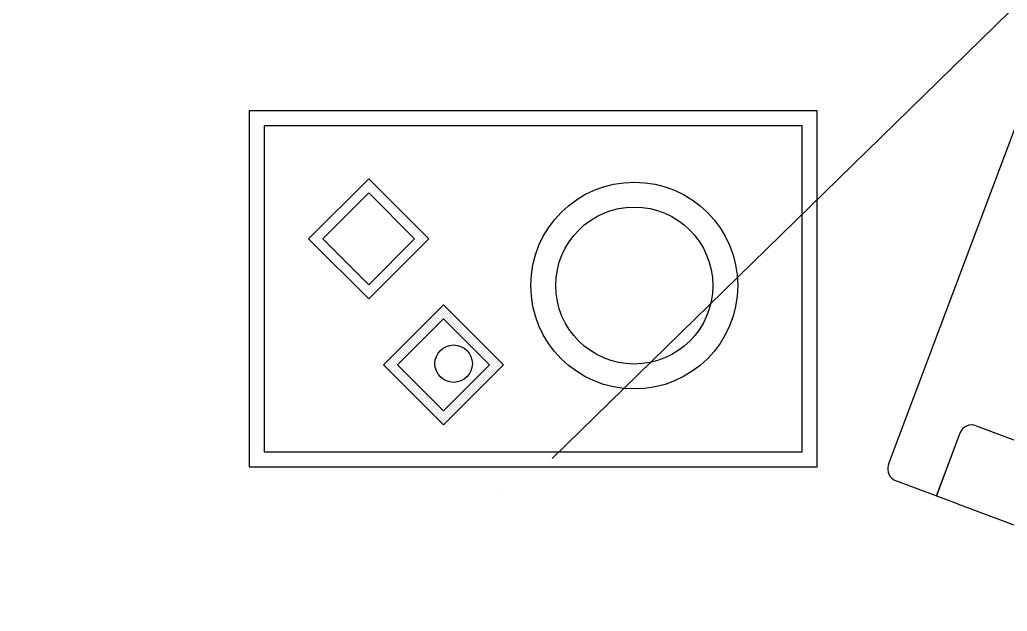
# Model space of a CAD drawing. Extents: x -109 to 1815, y -14679 to 345.
# Drawn here: x 49.234 to 51.214, y 5.582 to 6.769 of the extents above; entities that cross this region are included whole.
import ezdxf

# ---------------------------------------------------------------- set-up
doc = ezdxf.new("R2010")
doc.units = 0
doc.header["$MEASUREMENT"] = 0
doc.linetypes.add('HIDDEN', pattern=[0.375, 0.25, -0.125])
doc.layers.add('PROJCASA', color=3, linetype='HIDDEN')
doc.layers.add('VARANDA', color=1, linetype='CONTINUOUS')

msp = doc.modelspace()

# ---------------------------------------------------------------- linework, layer by layer
at = {"layer": 'PROJCASA', "ltscale": 12}
msp.add_line((47.0846, 2.7423), (55.8262, 11.2923), dxfattribs=at)
at = {"layer": 'VARANDA'}
for p, q in [((50.9762, 5.8766), (51.2691, 6.6574)), ((49.694, 6.5867), (49.694, 5.8723)), ((50.8331, 6.5867), (49.694, 6.5867)), ((50.8331, 5.8723), (50.8331, 6.5867)), ((49.724, 6.5567), (49.724, 5.9023)), ((50.8031, 6.5567), (49.724, 6.5567)), ((50.8031, 5.9023), (50.8031, 6.5567)), ((49.8129, 6.3296), (49.9334, 6.4501)), ((49.9334, 6.4501), (50.0539, 6.3296)), ((49.8412, 6.3296), (49.9334, 6.4218)), ((49.9334, 6.4218), (50.0256, 6.3296)), ((49.9334, 6.2091), (49.8129, 6.3296)), ((49.9334, 6.2374), (49.8412, 6.3296)), ((50.0539, 6.3296), (49.9334, 6.2091)), ((50.0256, 6.3296), (49.9334, 6.2374)), ((49.9629, 6.0768), (50.0834, 6.1972)), ((50.0688, 6.1807), (50.0688, 6.1807)), ((50.0722, 6.1818), (50.0722, 6.1818)), ((50.0733, 6.1852), (50.0733, 6.1852)), ((50.0744, 6.1796), (50.0744, 6.1796)), ((50.0756, 6.1829), (50.0756, 6.1829)), ((50.0767, 6.1863), (50.0767, 6.1863)), ((50.0778, 6.1897), (50.0778, 6.1897)), ((50.0778, 6.1807), (50.0778, 6.1807)), ((50.0789, 6.184), (50.0789, 6.184)), ((50.08, 6.1874), (50.08, 6.1874)), ((50.0812, 6.1908), (50.0812, 6.1908)), ((50.0812, 6.1818), (50.0812, 6.1818)), ((50.0823, 6.1941), (50.0823, 6.1941)), ((50.0823, 6.1852), (50.0823, 6.1852)), ((50.0834, 6.1972), (50.2039, 6.0768)), ((50.0834, 6.1885), (50.0834, 6.1885)), ((50.0834, 6.1796), (50.0834, 6.1796)), ((50.0845, 6.1919), (50.0845, 6.1919)), ((50.0845, 6.1829), (50.0845, 6.1829)), ((50.0857, 6.1863), (50.0857, 6.1863)), ((50.0868, 6.1897), (50.0868, 6.1897)), ((50.0868, 6.1807), (50.0868, 6.1807)), ((50.0879, 6.184), (50.0879, 6.184)), ((50.089, 6.1874), (50.089, 6.1874)), ((50.0901, 6.1818), (50.0901, 6.1818)), ((50.0913, 6.1852), (50.0913, 6.1852)), ((50.0924, 6.1796), (50.0924, 6.1796)), ((50.0935, 6.1829), (50.0935, 6.1829)), ((50.0958, 6.1807), (50.0958, 6.1807)), ((49.9912, 6.0768), (50.0834, 6.1689)), ((50.0509, 6.1627), (50.0509, 6.1627)), ((50.0531, 6.1605), (50.0531, 6.1605)), ((50.0542, 6.1638), (50.0542, 6.1638)), ((50.0554, 6.1672), (50.0554, 6.1672)), ((50.0565, 6.1616), (50.0565, 6.1616)), ((50.0576, 6.165), (50.0576, 6.165)), ((50.0587, 6.1683), (50.0587, 6.1683)), ((50.0598, 6.1717), (50.0598, 6.1717)), ((50.0598, 6.1627), (50.0598, 6.1627)), ((50.061, 6.1661), (50.061, 6.1661)), ((50.0621, 6.1695), (50.0621, 6.1695)), ((50.0621, 6.1605), (50.0621, 6.1605)), ((50.0632, 6.1728), (50.0632, 6.1728)), ((50.0632, 6.1638), (50.0632, 6.1638)), ((50.0643, 6.1762), (50.0643, 6.1762)), ((50.0643, 6.1672), (50.0643, 6.1672)), ((50.0655, 6.1706), (50.0655, 6.1706)), ((50.0655, 6.1616), (50.0655, 6.1616)), ((50.0666, 6.1739), (50.0666, 6.1739)), ((50.0666, 6.165), (50.0666, 6.165)), ((50.0677, 6.1773), (50.0677, 6.1773)), ((50.0677, 6.1683), (50.0677, 6.1683)), ((50.0688, 6.1717), (50.0688, 6.1717)), ((50.0688, 6.1627), (50.0688, 6.1627)), ((50.0699, 6.1751), (50.0699, 6.1751)), ((50.0699, 6.1661), (50.0699, 6.1661)), ((50.0711, 6.1784), (50.0711, 6.1784)), ((50.0711, 6.1695), (50.0711, 6.1695)), ((50.0711, 6.1605), (50.0711, 6.1605)), ((50.0722, 6.1728), (50.0722, 6.1728)), ((50.0722, 6.1638), (50.0722, 6.1638)), ((50.0733, 6.1762), (50.0733, 6.1762)), ((50.0733, 6.1672), (50.0733, 6.1672)), ((50.0744, 6.1706), (50.0744, 6.1706)), ((50.0744, 6.1616), (50.0744, 6.1616)), ((50.0756, 6.1739), (50.0756, 6.1739)), ((50.0756, 6.165), (50.0756, 6.165)), ((50.0767, 6.1773), (50.0767, 6.1773)), ((50.0767, 6.1683), (50.0767, 6.1683)), ((50.0778, 6.1717), (50.0778, 6.1717)), ((50.0789, 6.1751), (50.0789, 6.1751)), ((50.0789, 6.1661), (50.0789, 6.1661)), ((50.08, 6.1784), (50.08, 6.1784)), ((50.08, 6.1695), (50.08, 6.1695)), ((50.0812, 6.1728), (50.0812, 6.1728)), ((50.0823, 6.1762), (50.0823, 6.1762)), ((50.0834, 6.1706), (50.0834, 6.1706)), ((50.0834, 6.1689), (50.1756, 6.0768)), ((50.0845, 6.1739), (50.0845, 6.1739)), ((50.0857, 6.1773), (50.0857, 6.1773)), ((50.0857, 6.1683), (50.0857, 6.1683)), ((50.0868, 6.1717), (50.0868, 6.1717)), ((50.0879, 6.1751), (50.0879, 6.1751)), ((50.0879, 6.1661), (50.0879, 6.1661)), ((50.089, 6.1784), (50.089, 6.1784)), ((50.089, 6.1695), (50.089, 6.1695)), ((50.0901, 6.1728), (50.0901, 6.1728)), ((50.0901, 6.1638), (50.0901, 6.1638)), ((50.0913, 6.1762), (50.0913, 6.1762)), ((50.0913, 6.1672), (50.0913, 6.1672)), ((50.0924, 6.1706), (50.0924, 6.1706)), ((50.0924, 6.1616), (50.0924, 6.1616)), ((50.0935, 6.1739), (50.0935, 6.1739)), ((50.0935, 6.165), (50.0935, 6.165)), ((50.0946, 6.1773), (50.0946, 6.1773)), ((50.0946, 6.1683), (50.0946, 6.1683)), ((50.0958, 6.1717), (50.0958, 6.1717)), ((50.0958, 6.1627), (50.0958, 6.1627)), ((50.0969, 6.1751), (50.0969, 6.1751)), ((50.0969, 6.1661), (50.0969, 6.1661)), ((50.098, 6.1784), (50.098, 6.1784)), ((50.098, 6.1695), (50.098, 6.1695)), ((50.098, 6.1605), (50.098, 6.1605)), ((50.0991, 6.1728), (50.0991, 6.1728)), ((50.0991, 6.1638), (50.0991, 6.1638)), ((50.1003, 6.1762), (50.1003, 6.1762)), ((50.1003, 6.1672), (50.1003, 6.1672)), ((50.1014, 6.1706), (50.1014, 6.1706)), ((50.1014, 6.1616), (50.1014, 6.1616)), ((50.1025, 6.1739), (50.1025, 6.1739)), ((50.1025, 6.165), (50.1025, 6.165)), ((50.1036, 6.1683), (50.1036, 6.1683)), ((50.1047, 6.1717), (50.1047, 6.1717)), ((50.1047, 6.1627), (50.1047, 6.1627)), ((50.1059, 6.1661), (50.1059, 6.1661)), ((50.107, 6.1695), (50.107, 6.1695)), ((50.107, 6.1605), (50.107, 6.1605)), ((50.1081, 6.1638), (50.1081, 6.1638)), ((50.1092, 6.1672), (50.1092, 6.1672)), ((50.1104, 6.1616), (50.1104, 6.1616)), ((50.1115, 6.165), (50.1115, 6.165)), ((50.1137, 6.1627), (50.1137, 6.1627)), ((50.116, 6.1605), (50.116, 6.1605)), ((50.0284, 6.1403), (50.0284, 6.1403)), ((50.0318, 6.1414), (50.0318, 6.1414)), ((50.0329, 6.1448), (50.0329, 6.1448)), ((50.0351, 6.1425), (50.0351, 6.1425)), ((50.0363, 6.1459), (50.0363, 6.1459)), ((50.0374, 6.1492), (50.0374, 6.1492)), ((50.0374, 6.1403), (50.0374, 6.1403)), ((50.0385, 6.1436), (50.0385, 6.1436)), ((50.0396, 6.147), (50.0396, 6.147)), ((50.0408, 6.1504), (50.0408, 6.1504)), ((50.0408, 6.1414), (50.0408, 6.1414)), ((50.0419, 6.1537), (50.0419, 6.1537)), ((50.0419, 6.1448), (50.0419, 6.1448)), ((50.043, 6.1481), (50.043, 6.1481)), ((50.0441, 6.1515), (50.0441, 6.1515)), ((50.0441, 6.1425), (50.0441, 6.1425)), ((50.0452, 6.1549), (50.0452, 6.1549)), ((50.0452, 6.1459), (50.0452, 6.1459)), ((50.0464, 6.1582), (50.0464, 6.1582)), ((50.0464, 6.1492), (50.0464, 6.1492)), ((50.0464, 6.1403), (50.0464, 6.1403)), ((50.0475, 6.1526), (50.0475, 6.1526)), ((50.0475, 6.1436), (50.0475, 6.1436)), ((50.0486, 6.156), (50.0486, 6.156)), ((50.0486, 6.147), (50.0486, 6.147)), ((50.0497, 6.1593), (50.0497, 6.1593)), ((50.0497, 6.1504), (50.0497, 6.1504)), ((50.0497, 6.1414), (50.0497, 6.1414)), ((50.0509, 6.1537), (50.0509, 6.1537)), ((50.0509, 6.1448), (50.0509, 6.1448)), ((50.052, 6.1571), (50.052, 6.1571)), ((50.052, 6.1481), (50.052, 6.1481)), ((50.0531, 6.1515), (50.0531, 6.1515)), ((50.0531, 6.1425), (50.0531, 6.1425)), ((50.0542, 6.1549), (50.0542, 6.1549)), ((50.0542, 6.1459), (50.0542, 6.1459)), ((50.0554, 6.1582), (50.0554, 6.1582)), ((50.0554, 6.1492), (50.0554, 6.1492)), ((50.0565, 6.1526), (50.0565, 6.1526)), ((50.0565, 6.1436), (50.0565, 6.1436)), ((50.0576, 6.156), (50.0576, 6.156)), ((50.0576, 6.147), (50.0576, 6.147)), ((50.0587, 6.1593), (50.0587, 6.1593)), ((50.0587, 6.1504), (50.0587, 6.1504)), ((50.0598, 6.1537), (50.0598, 6.1537)), ((50.061, 6.1571), (50.061, 6.1571)), ((50.061, 6.1481), (50.061, 6.1481)), ((50.0621, 6.1515), (50.0621, 6.1515)), ((50.0632, 6.1549), (50.0632, 6.1549)), ((50.0643, 6.1582), (50.0643, 6.1582)), ((50.0655, 6.1526), (50.0655, 6.1526)), ((50.0666, 6.156), (50.0666, 6.156)), ((50.0677, 6.1593), (50.0677, 6.1593)), ((50.0699, 6.1571), (50.0699, 6.1571)), ((50.0946, 6.1593), (50.0946, 6.1593)), ((50.0969, 6.1571), (50.0969, 6.1571)), ((50.0991, 6.1549), (50.0991, 6.1549)), ((50.1003, 6.1582), (50.1003, 6.1582)), ((50.1014, 6.1526), (50.1014, 6.1526)), ((50.1025, 6.156), (50.1025, 6.156)), ((50.1036, 6.1593), (50.1036, 6.1593)), ((50.1036, 6.1504), (50.1036, 6.1504)), ((50.1047, 6.1537), (50.1047, 6.1537)), ((50.1059, 6.1571), (50.1059, 6.1571)), ((50.1059, 6.1481), (50.1059, 6.1481)), ((50.107, 6.1515), (50.107, 6.1515)), ((50.1081, 6.1549), (50.1081, 6.1549)), ((50.1081, 6.1459), (50.1081, 6.1459)), ((50.1092, 6.1582), (50.1092, 6.1582)), ((50.1092, 6.1492), (50.1092, 6.1492)), ((50.1104, 6.1526), (50.1104, 6.1526)), ((50.1104, 6.1436), (50.1104, 6.1436)), ((50.1115, 6.156), (50.1115, 6.156)), ((50.1115, 6.147), (50.1115, 6.147)), ((50.1126, 6.1593), (50.1126, 6.1593)), ((50.1126, 6.1504), (50.1126, 6.1504)), ((50.1126, 6.1414), (50.1126, 6.1414)), ((50.1137, 6.1537), (50.1137, 6.1537)), ((50.1137, 6.1448), (50.1137, 6.1448)), ((50.1148, 6.1571), (50.1148, 6.1571)), ((50.1148, 6.1481), (50.1148, 6.1481)), ((50.116, 6.1515), (50.116, 6.1515)), ((50.116, 6.1425), (50.116, 6.1425)), ((50.1171, 6.1549), (50.1171, 6.1549)), ((50.1171, 6.1459), (50.1171, 6.1459)), ((50.1182, 6.1582), (50.1182, 6.1582)), ((50.1182, 6.1492), (50.1182, 6.1492)), ((50.1182, 6.1403), (50.1182, 6.1403)), ((50.1193, 6.1526), (50.1193, 6.1526)), ((50.1193, 6.1436), (50.1193, 6.1436)), ((50.1205, 6.156), (50.1205, 6.156)), ((50.1205, 6.147), (50.1205, 6.147)), ((50.1216, 6.1504), (50.1216, 6.1504)), ((50.1216, 6.1414), (50.1216, 6.1414)), ((50.1227, 6.1537), (50.1227, 6.1537)), ((50.1227, 6.1448), (50.1227, 6.1448)), ((50.1238, 6.1481), (50.1238, 6.1481)), ((50.1249, 6.1515), (50.1249, 6.1515)), ((50.1249, 6.1425), (50.1249, 6.1425)), ((50.1261, 6.1459), (50.1261, 6.1459)), ((50.1272, 6.1492), (50.1272, 6.1492)), ((50.1272, 6.1403), (50.1272, 6.1403)), ((50.1283, 6.1436), (50.1283, 6.1436)), ((50.1294, 6.147), (50.1294, 6.147)), ((50.1306, 6.1414), (50.1306, 6.1414)), ((50.1317, 6.1448), (50.1317, 6.1448)), ((50.1339, 6.1425), (50.1339, 6.1425)), ((50.1362, 6.1403), (50.1362, 6.1403)), ((50.0104, 6.1223), (50.0104, 6.1223)), ((50.0127, 6.1201), (50.0127, 6.1201)), ((50.0138, 6.1234), (50.0138, 6.1234)), ((50.0149, 6.1268), (50.0149, 6.1268)), ((50.0161, 6.1212), (50.0161, 6.1212)), ((50.0172, 6.1245), (50.0172, 6.1245)), ((50.0183, 6.1279), (50.0183, 6.1279)), ((50.0194, 6.1313), (50.0194, 6.1313)), ((50.0194, 6.1223), (50.0194, 6.1223)), ((50.0206, 6.1257), (50.0206, 6.1257)), ((50.0217, 6.129), (50.0217, 6.129)), ((50.0217, 6.1201), (50.0217, 6.1201)), ((50.0228, 6.1324), (50.0228, 6.1324)), ((50.0228, 6.1234), (50.0228, 6.1234)), ((50.0239, 6.1358), (50.0239, 6.1358)), ((50.0239, 6.1268), (50.0239, 6.1268)), ((50.025, 6.1302), (50.025, 6.1302)), ((50.025, 6.1212), (50.025, 6.1212)), ((50.0262, 6.1335), (50.0262, 6.1335)), ((50.0262, 6.1245), (50.0262, 6.1245)), ((50.0273, 6.1369), (50.0273, 6.1369)), ((50.0273, 6.1279), (50.0273, 6.1279)), ((50.0284, 6.1313), (50.0284, 6.1313)), ((50.0284, 6.1223), (50.0284, 6.1223)), ((50.0295, 6.1347), (50.0295, 6.1347)), ((50.0295, 6.1257), (50.0295, 6.1257)), ((50.0307, 6.138), (50.0307, 6.138)), ((50.0307, 6.129), (50.0307, 6.129)), ((50.0307, 6.1201), (50.0307, 6.1201)), ((50.0318, 6.1324), (50.0318, 6.1324)), ((50.0318, 6.1234), (50.0318, 6.1234)), ((50.0329, 6.1358), (50.0329, 6.1358)), ((50.0329, 6.1268), (50.0329, 6.1268)), ((50.034, 6.1391), (50.034, 6.1391)), ((50.034, 6.1302), (50.034, 6.1302)), ((50.034, 6.1212), (50.034, 6.1212)), ((50.0351, 6.1335), (50.0351, 6.1335)), ((50.0351, 6.1245), (50.0351, 6.1245)), ((50.0363, 6.1369), (50.0363, 6.1369)), ((50.0363, 6.1279), (50.0363, 6.1279)), ((50.0374, 6.1313), (50.0374, 6.1313)), ((50.0385, 6.1347), (50.0385, 6.1347)), ((50.0385, 6.1257), (50.0385, 6.1257)), ((50.0396, 6.138), (50.0396, 6.138)), ((50.0396, 6.129), (50.0396, 6.129)), ((50.0408, 6.1324), (50.0408, 6.1324)), ((50.0419, 6.1358), (50.0419, 6.1358)), ((50.043, 6.1391), (50.043, 6.1391)), ((50.043, 6.1302), (50.043, 6.1302)), ((50.0441, 6.1335), (50.0441, 6.1335)), ((50.0452, 6.1369), (50.0452, 6.1369)), ((50.0475, 6.1347), (50.0475, 6.1347)), ((50.0486, 6.138), (50.0486, 6.138)), ((50.052, 6.1391), (50.052, 6.1391)), ((50.1148, 6.1391), (50.1148, 6.1391)), ((50.1171, 6.1369), (50.1171, 6.1369)), ((50.1193, 6.1347), (50.1193, 6.1347)), ((50.1205, 6.138), (50.1205, 6.138)), ((50.1216, 6.1324), (50.1216, 6.1324)), ((50.1227, 6.1358), (50.1227, 6.1358)), ((50.1238, 6.1391), (50.1238, 6.1391)), ((50.1238, 6.1302), (50.1238, 6.1302)), ((50.1249, 6.1335), (50.1249, 6.1335)), ((50.1261, 6.1369), (50.1261, 6.1369)), ((50.1261, 6.1279), (50.1261, 6.1279)), ((50.1272, 6.1313), (50.1272, 6.1313)), ((50.1283, 6.1347), (50.1283, 6.1347)), ((50.1283, 6.1257), (50.1283, 6.1257)), ((50.1294, 6.138), (50.1294, 6.138)), ((50.1294, 6.129), (50.1294, 6.129)), ((50.1306, 6.1324), (50.1306, 6.1324)), ((50.1306, 6.1234), (50.1306, 6.1234)), ((50.1317, 6.1358), (50.1317, 6.1358)), ((50.1317, 6.1268), (50.1317, 6.1268)), ((50.1328, 6.1391), (50.1328, 6.1391)), ((50.1328, 6.1302), (50.1328, 6.1302)), ((50.1328, 6.1212), (50.1328, 6.1212)), ((50.1339, 6.1335), (50.1339, 6.1335)), ((50.1339, 6.1245), (50.1339, 6.1245)), ((50.1351, 6.1369), (50.1351, 6.1369)), ((50.1351, 6.1279), (50.1351, 6.1279)), ((50.1362, 6.1313), (50.1362, 6.1313)), ((50.1362, 6.1223), (50.1362, 6.1223)), ((50.1373, 6.1347), (50.1373, 6.1347)), ((50.1373, 6.1257), (50.1373, 6.1257)), ((50.1384, 6.138), (50.1384, 6.138)), ((50.1384, 6.129), (50.1384, 6.129)), ((50.1384, 6.1201), (50.1384, 6.1201)), ((50.1395, 6.1324), (50.1395, 6.1324)), ((50.1395, 6.1234), (50.1395, 6.1234)), ((50.1407, 6.1358), (50.1407, 6.1358)), ((50.1407, 6.1268), (50.1407, 6.1268)), ((50.1418, 6.1302), (50.1418, 6.1302)), ((50.1418, 6.1212), (50.1418, 6.1212)), ((50.1429, 6.1335), (50.1429, 6.1335)), ((50.1429, 6.1245), (50.1429, 6.1245)), ((50.144, 6.1279), (50.144, 6.1279)), ((50.1452, 6.1313), (50.1452, 6.1313)), ((50.1452, 6.1223), (50.1452, 6.1223)), ((50.1463, 6.1257), (50.1463, 6.1257)), ((50.1474, 6.129), (50.1474, 6.129)), ((50.1474, 6.1201), (50.1474, 6.1201)), ((50.1485, 6.1234), (50.1485, 6.1234)), ((50.1496, 6.1268), (50.1496, 6.1268)), ((50.1508, 6.1212), (50.1508, 6.1212)), ((50.1519, 6.1245), (50.1519, 6.1245)), ((50.1541, 6.1223), (50.1541, 6.1223)), ((50.1564, 6.1201), (50.1564, 6.1201)), ((49.9914, 6.101), (49.9914, 6.101)), ((49.9925, 6.1043), (49.9925, 6.1043)), ((49.9947, 6.1021), (49.9947, 6.1021)), ((49.9959, 6.1055), (49.9959, 6.1055)), ((49.997, 6.1088), (49.997, 6.1088)), ((49.9981, 6.1032), (49.9981, 6.1032)), ((49.9992, 6.1066), (49.9992, 6.1066)), ((50.0003, 6.11), (50.0003, 6.11)), ((50.0003, 6.101), (50.0003, 6.101)), ((50.0015, 6.1133), (50.0015, 6.1133)), ((50.0015, 6.1043), (50.0015, 6.1043)), ((50.0026, 6.1077), (50.0026, 6.1077)), ((50.0037, 6.1111), (50.0037, 6.1111)), ((50.0037, 6.1021), (50.0037, 6.1021)), ((50.0048, 6.1144), (50.0048, 6.1144)), ((50.0048, 6.1055), (50.0048, 6.1055)), ((50.006, 6.1178), (50.006, 6.1178)), ((50.006, 6.1088), (50.006, 6.1088)), ((50.0071, 6.1122), (50.0071, 6.1122)), ((50.0071, 6.1032), (50.0071, 6.1032)), ((50.0082, 6.1156), (50.0082, 6.1156)), ((50.0082, 6.1066), (50.0082, 6.1066)), ((50.0093, 6.1189), (50.0093, 6.1189)), ((50.0093, 6.11), (50.0093, 6.11)), ((50.0093, 6.101), (50.0093, 6.101)), ((50.0104, 6.1133), (50.0104, 6.1133)), ((50.0104, 6.1043), (50.0104, 6.1043)), ((50.0116, 6.1167), (50.0116, 6.1167)), ((50.0116, 6.1077), (50.0116, 6.1077)), ((50.0127, 6.1111), (50.0127, 6.1111)), ((50.0127, 6.1021), (50.0127, 6.1021)), ((50.0138, 6.1144), (50.0138, 6.1144)), ((50.0138, 6.1055), (50.0138, 6.1055)), ((50.0149, 6.1178), (50.0149, 6.1178)), ((50.0149, 6.1088), (50.0149, 6.1088)), ((50.0161, 6.1122), (50.0161, 6.1122)), ((50.0161, 6.1032), (50.0161, 6.1032)), ((50.0172, 6.1156), (50.0172, 6.1156)), ((50.0172, 6.1066), (50.0172, 6.1066)), ((50.0183, 6.1189), (50.0183, 6.1189)), ((50.0183, 6.11), (50.0183, 6.11)), ((50.0194, 6.1133), (50.0194, 6.1133)), ((50.0206, 6.1167), (50.0206, 6.1167)), ((50.0206, 6.1077), (50.0206, 6.1077)), ((50.0217, 6.1111), (50.0217, 6.1111)), ((50.0228, 6.1144), (50.0228, 6.1144)), ((50.0239, 6.1178), (50.0239, 6.1178)), ((50.025, 6.1122), (50.025, 6.1122)), ((50.0262, 6.1156), (50.0262, 6.1156)), ((50.0273, 6.1189), (50.0273, 6.1189)), ((50.0295, 6.1167), (50.0295, 6.1167)), ((50.1351, 6.1189), (50.1351, 6.1189)), ((50.1373, 6.1167), (50.1373, 6.1167)), ((50.1395, 6.1144), (50.1395, 6.1144)), ((50.1407, 6.1178), (50.1407, 6.1178)), ((50.1418, 6.1122), (50.1418, 6.1122)), ((50.1429, 6.1156), (50.1429, 6.1156)), ((50.144, 6.1189), (50.144, 6.1189)), ((50.144, 6.11), (50.144, 6.11)), ((50.1452, 6.1133), (50.1452, 6.1133)), ((50.1463, 6.1167), (50.1463, 6.1167)), ((50.1463, 6.1077), (50.1463, 6.1077)), ((50.1474, 6.1111), (50.1474, 6.1111)), ((50.1485, 6.1144), (50.1485, 6.1144)), ((50.1485, 6.1055), (50.1485, 6.1055)), ((50.1496, 6.1178), (50.1496, 6.1178)), ((50.1496, 6.1088), (50.1496, 6.1088)), ((50.1508, 6.1122), (50.1508, 6.1122)), ((50.1508, 6.1032), (50.1508, 6.1032)), ((50.1519, 6.1156), (50.1519, 6.1156)), ((50.1519, 6.1066), (50.1519, 6.1066)), ((50.153, 6.1189), (50.153, 6.1189)), ((50.153, 6.11), (50.153, 6.11)), ((50.153, 6.101), (50.153, 6.101)), ((50.1541, 6.1133), (50.1541, 6.1133)), ((50.1541, 6.1043), (50.1541, 6.1043)), ((50.1553, 6.1167), (50.1553, 6.1167)), ((50.1553, 6.1077), (50.1553, 6.1077)), ((50.1564, 6.1111), (50.1564, 6.1111)), ((50.1564, 6.1021), (50.1564, 6.1021)), ((50.1575, 6.1144), (50.1575, 6.1144)), ((50.1575, 6.1055), (50.1575, 6.1055)), ((50.1586, 6.1178), (50.1586, 6.1178)), ((50.1586, 6.1088), (50.1586, 6.1088)), ((50.1597, 6.1122), (50.1597, 6.1122)), ((50.1597, 6.1032), (50.1597, 6.1032)), ((50.1609, 6.1156), (50.1609, 6.1156)), ((50.1609, 6.1066), (50.1609, 6.1066)), ((50.162, 6.11), (50.162, 6.11)), ((50.162, 6.101), (50.162, 6.101)), ((50.1631, 6.1133), (50.1631, 6.1133)), ((50.1631, 6.1043), (50.1631, 6.1043)), ((50.1642, 6.1077), (50.1642, 6.1077)), ((50.1654, 6.1111), (50.1654, 6.1111)), ((50.1654, 6.1021), (50.1654, 6.1021)), ((50.1665, 6.1055), (50.1665, 6.1055)), ((50.1676, 6.1088), (50.1676, 6.1088)), ((50.1687, 6.1032), (50.1687, 6.1032)), ((50.1698, 6.1066), (50.1698, 6.1066)), ((50.171, 6.101), (50.171, 6.101)), ((50.1721, 6.1043), (50.1721, 6.1043)), ((50.1743, 6.1021), (50.1743, 6.1021)), ((49.97, 6.0819), (49.97, 6.0819)), ((49.9734, 6.083), (49.9734, 6.083)), ((49.9745, 6.0864), (49.9745, 6.0864)), ((49.9757, 6.0808), (49.9757, 6.0808)), ((49.9768, 6.0841), (49.9768, 6.0841)), ((49.9779, 6.0875), (49.9779, 6.0875)), ((49.979, 6.0909), (49.979, 6.0909)), ((49.979, 6.0819), (49.979, 6.0819)), ((49.9801, 6.0853), (49.9801, 6.0853)), ((49.9813, 6.0886), (49.9813, 6.0886)), ((49.9824, 6.092), (49.9824, 6.092)), ((49.9824, 6.083), (49.9824, 6.083)), ((49.9835, 6.0954), (49.9835, 6.0954)), ((49.9835, 6.0864), (49.9835, 6.0864)), ((49.9846, 6.0898), (49.9846, 6.0898)), ((49.9846, 6.0808), (49.9846, 6.0808)), ((49.9858, 6.0931), (49.9858, 6.0931)), ((49.9858, 6.0841), (49.9858, 6.0841)), ((49.9869, 6.0965), (49.9869, 6.0965)), ((49.9869, 6.0875), (49.9869, 6.0875)), ((49.988, 6.0999), (49.988, 6.0999)), ((49.988, 6.0909), (49.988, 6.0909)), ((49.988, 6.0819), (49.988, 6.0819)), ((49.9891, 6.0942), (49.9891, 6.0942)), ((49.9891, 6.0853), (49.9891, 6.0853)), ((49.9902, 6.0976), (49.9902, 6.0976)), ((49.9902, 6.0886), (49.9902, 6.0886)), ((49.9914, 6.092), (49.9914, 6.092)), ((49.9914, 6.083), (49.9914, 6.083)), ((49.9925, 6.0954), (49.9925, 6.0954)), ((49.9925, 6.0864), (49.9925, 6.0864)), ((49.9936, 6.0987), (49.9936, 6.0987)), ((49.9936, 6.0898), (49.9936, 6.0898)), ((49.9936, 6.0808), (49.9936, 6.0808)), ((49.9947, 6.0931), (49.9947, 6.0931)), ((49.9947, 6.0841), (49.9947, 6.0841)), ((49.9959, 6.0965), (49.9959, 6.0965)), ((49.9959, 6.0875), (49.9959, 6.0875)), ((49.997, 6.0999), (49.997, 6.0999)), ((49.997, 6.0909), (49.997, 6.0909)), ((49.9981, 6.0942), (49.9981, 6.0942)), ((49.9981, 6.0853), (49.9981, 6.0853)), ((49.9992, 6.0976), (49.9992, 6.0976)), ((49.9992, 6.0886), (49.9992, 6.0886)), ((50.0003, 6.092), (50.0003, 6.092)), ((50.0015, 6.0954), (50.0015, 6.0954)), ((50.0026, 6.0987), (50.0026, 6.0987)), ((50.0026, 6.0898), (50.0026, 6.0898)), ((50.0037, 6.0931), (50.0037, 6.0931)), ((50.0048, 6.0965), (50.0048, 6.0965)), ((50.006, 6.0999), (50.006, 6.0999)), ((50.0071, 6.0942), (50.0071, 6.0942)), ((50.0082, 6.0976), (50.0082, 6.0976)), ((50.0116, 6.0987), (50.0116, 6.0987)), ((50.1553, 6.0987), (50.1553, 6.0987)), ((50.1575, 6.0965), (50.1575, 6.0965)), ((50.1586, 6.0999), (50.1586, 6.0999)), ((50.1597, 6.0942), (50.1597, 6.0942)), ((50.1609, 6.0976), (50.1609, 6.0976)), ((50.162, 6.092), (50.162, 6.092)), ((50.1631, 6.0954), (50.1631, 6.0954)), ((50.1642, 6.0987), (50.1642, 6.0987)), ((50.1642, 6.0898), (50.1642, 6.0898)), ((50.1654, 6.0931), (50.1654, 6.0931)), ((50.1665, 6.0965), (50.1665, 6.0965)), ((50.1665, 6.0875), (50.1665, 6.0875)), ((50.1676, 6.0999), (50.1676, 6.0999)), ((50.1676, 6.0909), (50.1676, 6.0909)), ((50.1687, 6.0942), (50.1687, 6.0942)), ((50.1687, 6.0853), (50.1687, 6.0853)), ((50.1698, 6.0976), (50.1698, 6.0976)), ((50.1698, 6.0886), (50.1698, 6.0886)), ((50.171, 6.092), (50.171, 6.092)), ((50.171, 6.083), (50.171, 6.083)), ((50.1721, 6.0954), (50.1721, 6.0954)), ((50.1721, 6.0864), (50.1721, 6.0864)), ((50.1732, 6.0987), (50.1732, 6.0987)), ((50.1732, 6.0898), (50.1732, 6.0898)), ((50.1732, 6.0808), (50.1732, 6.0808)), ((50.1743, 6.0931), (50.1743, 6.0931)), ((50.1743, 6.0841), (50.1743, 6.0841)), ((50.1755, 6.0965), (50.1755, 6.0965)), ((50.1755, 6.0875), (50.1755, 6.0875)), ((50.1766, 6.0999), (50.1766, 6.0999)), ((50.1766, 6.0909), (50.1766, 6.0909)), ((50.1766, 6.0819), (50.1766, 6.0819)), ((50.1777, 6.0942), (50.1777, 6.0942)), ((50.1777, 6.0853), (50.1777, 6.0853)), ((50.1788, 6.0976), (50.1788, 6.0976)), ((50.1788, 6.0886), (50.1788, 6.0886)), ((50.18, 6.092), (50.18, 6.092)), ((50.18, 6.083), (50.18, 6.083)), ((50.1811, 6.0954), (50.1811, 6.0954)), ((50.1811, 6.0864), (50.1811, 6.0864)), ((50.1822, 6.0898), (50.1822, 6.0898)), ((50.1822, 6.0808), (50.1822, 6.0808)), ((50.1833, 6.0931), (50.1833, 6.0931)), ((50.1833, 6.0841), (50.1833, 6.0841)), ((50.1844, 6.0875), (50.1844, 6.0875)), ((50.1856, 6.0909), (50.1856, 6.0909)), ((50.1856, 6.0819), (50.1856, 6.0819)), ((50.1867, 6.0853), (50.1867, 6.0853)), ((50.1878, 6.0886), (50.1878, 6.0886)), ((50.1889, 6.083), (50.1889, 6.083)), ((50.1901, 6.0864), (50.1901, 6.0864)), ((50.1912, 6.0808), (50.1912, 6.0808)), ((50.1923, 6.0841), (50.1923, 6.0841)), ((50.1945, 6.0819), (50.1945, 6.0819)), ((50.0834, 5.9563), (49.9629, 6.0768)), ((49.9655, 6.0774), (49.9655, 6.0774)), ((49.9678, 6.0752), (49.9678, 6.0752)), ((49.9689, 6.0785), (49.9689, 6.0785)), ((49.97, 6.0729), (49.97, 6.0729)), ((49.9712, 6.0763), (49.9712, 6.0763)), ((49.9723, 6.0796), (49.9723, 6.0796)), ((49.9723, 6.0707), (49.9723, 6.0707)), ((49.9734, 6.074), (49.9734, 6.074)), ((49.9745, 6.0774), (49.9745, 6.0774)), ((49.9745, 6.0684), (49.9745, 6.0684)), ((49.9757, 6.0718), (49.9757, 6.0718)), ((49.9768, 6.0752), (49.9768, 6.0752)), ((49.9768, 6.0662), (49.9768, 6.0662)), ((49.9779, 6.0785), (49.9779, 6.0785)), ((49.9779, 6.0695), (49.9779, 6.0695)), ((49.979, 6.0729), (49.979, 6.0729)), ((49.979, 6.0639), (49.979, 6.0639)), ((49.9801, 6.0763), (49.9801, 6.0763)), ((49.9801, 6.0673), (49.9801, 6.0673)), ((49.9813, 6.0796), (49.9813, 6.0796)), ((49.9813, 6.0707), (49.9813, 6.0707)), ((49.9813, 6.0617), (49.9813, 6.0617)), ((49.9824, 6.074), (49.9824, 6.074)), ((49.9824, 6.0651), (49.9824, 6.0651)), ((49.9835, 6.0774), (49.9835, 6.0774)), ((49.9835, 6.0684), (49.9835, 6.0684)), ((49.9846, 6.0718), (49.9846, 6.0718)), ((49.9846, 6.0628), (49.9846, 6.0628)), ((49.9858, 6.0752), (49.9858, 6.0752)), ((49.9858, 6.0662), (49.9858, 6.0662)), ((49.9869, 6.0785), (49.9869, 6.0785)), ((49.9869, 6.0695), (49.9869, 6.0695)), ((49.9869, 6.0606), (49.9869, 6.0606)), ((49.988, 6.0729), (49.988, 6.0729)), ((49.988, 6.0639), (49.988, 6.0639)), ((49.9891, 6.0763), (49.9891, 6.0763)), ((49.9891, 6.0673), (49.9891, 6.0673)), ((49.9902, 6.0796), (49.9902, 6.0796)), ((49.9902, 6.0707), (49.9902, 6.0707)), ((49.9902, 6.0617), (49.9902, 6.0617)), ((50.0834, 5.9846), (49.9912, 6.0768)), ((49.9914, 6.074), (49.9914, 6.074)), ((49.9914, 6.0651), (49.9914, 6.0651)), ((49.9925, 6.0684), (49.9925, 6.0684)), ((49.9936, 6.0718), (49.9936, 6.0718)), ((49.9936, 6.0628), (49.9936, 6.0628)), ((49.9947, 6.0662), (49.9947, 6.0662)), ((49.9959, 6.0695), (49.9959, 6.0695)), ((49.9959, 6.0606), (49.9959, 6.0606)), ((49.997, 6.0639), (49.997, 6.0639)), ((49.9981, 6.0673), (49.9981, 6.0673)), ((49.9992, 6.0617), (49.9992, 6.0617)), ((50.0003, 6.0651), (50.0003, 6.0651)), ((50.0026, 6.0628), (50.0026, 6.0628)), ((50.0048, 6.0606), (50.0048, 6.0606)), ((50.1756, 6.0768), (50.0834, 5.9846)), ((50.2039, 6.0768), (50.0834, 5.9563)), ((50.1609, 6.0617), (50.1609, 6.0617)), ((50.1642, 6.0628), (50.1642, 6.0628)), ((50.1654, 6.0662), (50.1654, 6.0662)), ((50.1665, 6.0606), (50.1665, 6.0606)), ((50.1676, 6.0639), (50.1676, 6.0639)), ((50.1687, 6.0673), (50.1687, 6.0673)), ((50.1698, 6.0707), (50.1698, 6.0707)), ((50.1698, 6.0617), (50.1698, 6.0617)), ((50.171, 6.0651), (50.171, 6.0651)), ((50.1721, 6.0684), (50.1721, 6.0684)), ((50.1732, 6.0718), (50.1732, 6.0718)), ((50.1732, 6.0628), (50.1732, 6.0628)), ((50.1743, 6.0752), (50.1743, 6.0752)), ((50.1743, 6.0662), (50.1743, 6.0662)), ((50.1755, 6.0785), (50.1755, 6.0785)), ((50.1755, 6.0695), (50.1755, 6.0695)), ((50.1755, 6.0606), (50.1755, 6.0606)), ((50.1766, 6.0729), (50.1766, 6.0729)), ((50.1766, 6.0639), (50.1766, 6.0639)), ((50.1777, 6.0763), (50.1777, 6.0763)), ((50.1777, 6.0673), (50.1777, 6.0673)), ((50.1788, 6.0796), (50.1788, 6.0796)), ((50.1788, 6.0707), (50.1788, 6.0707)), ((50.1788, 6.0617), (50.1788, 6.0617)), ((50.18, 6.074), (50.18, 6.074)), ((50.18, 6.0651), (50.18, 6.0651)), ((50.1811, 6.0774), (50.1811, 6.0774)), ((50.1811, 6.0684), (50.1811, 6.0684)), ((50.1822, 6.0718), (50.1822, 6.0718)), ((50.1822, 6.0628), (50.1822, 6.0628)), ((50.1833, 6.0752), (50.1833, 6.0752)), ((50.1833, 6.0662), (50.1833, 6.0662)), ((50.1844, 6.0785), (50.1844, 6.0785)), ((50.1844, 6.0695), (50.1844, 6.0695)), ((50.1844, 6.0606), (50.1844, 6.0606)), ((50.1856, 6.0729), (50.1856, 6.0729)), ((50.1856, 6.0639), (50.1856, 6.0639)), ((50.1867, 6.0763), (50.1867, 6.0763)), ((50.1867, 6.0673), (50.1867, 6.0673)), ((50.1878, 6.0796), (50.1878, 6.0796)), ((50.1878, 6.0707), (50.1878, 6.0707)), ((50.1878, 6.0617), (50.1878, 6.0617)), ((50.1889, 6.074), (50.1889, 6.074)), ((50.1889, 6.0651), (50.1889, 6.0651)), ((50.1901, 6.0774), (50.1901, 6.0774)), ((50.1901, 6.0684), (50.1901, 6.0684)), ((50.1912, 6.0718), (50.1912, 6.0718)), ((50.1923, 6.0752), (50.1923, 6.0752)), ((50.1923, 6.0662), (50.1923, 6.0662)), ((50.1934, 6.0785), (50.1934, 6.0785)), ((50.1934, 6.0695), (50.1934, 6.0695)), ((50.1945, 6.0729), (50.1945, 6.0729)), ((50.1957, 6.0763), (50.1957, 6.0763)), ((50.1968, 6.0796), (50.1968, 6.0796)), ((50.1968, 6.0707), (50.1968, 6.0707)), ((50.1979, 6.074), (50.1979, 6.074)), ((50.199, 6.0774), (50.199, 6.0774)), ((50.2013, 6.0752), (50.2013, 6.0752)), ((49.9835, 6.0594), (49.9835, 6.0594)), ((49.9858, 6.0572), (49.9858, 6.0572)), ((49.988, 6.055), (49.988, 6.055)), ((49.9891, 6.0583), (49.9891, 6.0583)), ((49.9902, 6.0527), (49.9902, 6.0527)), ((49.9914, 6.0561), (49.9914, 6.0561)), ((49.9925, 6.0594), (49.9925, 6.0594)), ((49.9925, 6.0505), (49.9925, 6.0505)), ((49.9936, 6.0538), (49.9936, 6.0538)), ((49.9947, 6.0572), (49.9947, 6.0572)), ((49.9947, 6.0482), (49.9947, 6.0482)), ((49.9959, 6.0516), (49.9959, 6.0516)), ((49.997, 6.055), (49.997, 6.055)), ((49.997, 6.046), (49.997, 6.046)), ((49.9981, 6.0583), (49.9981, 6.0583)), ((49.9981, 6.0493), (49.9981, 6.0493)), ((49.9992, 6.0527), (49.9992, 6.0527)), ((49.9992, 6.0437), (49.9992, 6.0437)), ((50.0003, 6.0561), (50.0003, 6.0561)), ((50.0003, 6.0471), (50.0003, 6.0471)), ((50.0015, 6.0594), (50.0015, 6.0594)), ((50.0015, 6.0505), (50.0015, 6.0505)), ((50.0015, 6.0415), (50.0015, 6.0415)), ((50.0026, 6.0538), (50.0026, 6.0538)), ((50.0026, 6.0449), (50.0026, 6.0449)), ((50.0037, 6.0572), (50.0037, 6.0572)), ((50.0037, 6.0482), (50.0037, 6.0482)), ((50.0048, 6.0516), (50.0048, 6.0516)), ((50.0048, 6.0426), (50.0048, 6.0426)), ((50.006, 6.055), (50.006, 6.055)), ((50.006, 6.046), (50.006, 6.046)), ((50.0071, 6.0583), (50.0071, 6.0583)), ((50.0071, 6.0493), (50.0071, 6.0493)), ((50.0082, 6.0527), (50.0082, 6.0527)), ((50.0082, 6.0437), (50.0082, 6.0437)), ((50.0093, 6.0561), (50.0093, 6.0561)), ((50.0093, 6.0471), (50.0093, 6.0471)), ((50.0104, 6.0505), (50.0104, 6.0505)), ((50.0104, 6.0415), (50.0104, 6.0415)), ((50.0116, 6.0538), (50.0116, 6.0538)), ((50.0116, 6.0449), (50.0116, 6.0449)), ((50.0127, 6.0482), (50.0127, 6.0482)), ((50.0138, 6.0516), (50.0138, 6.0516)), ((50.0138, 6.0426), (50.0138, 6.0426)), ((50.0149, 6.046), (50.0149, 6.046)), ((50.0161, 6.0493), (50.0161, 6.0493)), ((50.0172, 6.0437), (50.0172, 6.0437)), ((50.0183, 6.0471), (50.0183, 6.0471)), ((50.0194, 6.0415), (50.0194, 6.0415)), ((50.0206, 6.0449), (50.0206, 6.0449)), ((50.0228, 6.0426), (50.0228, 6.0426)), ((50.1429, 6.0437), (50.1429, 6.0437)), ((50.1452, 6.0415), (50.1452, 6.0415)), ((50.1463, 6.0449), (50.1463, 6.0449)), ((50.1474, 6.0482), (50.1474, 6.0482)), ((50.1485, 6.0426), (50.1485, 6.0426)), ((50.1496, 6.046), (50.1496, 6.046)), ((50.1508, 6.0493), (50.1508, 6.0493)), ((50.1519, 6.0527), (50.1519, 6.0527)), ((50.1519, 6.0437), (50.1519, 6.0437)), ((50.153, 6.0471), (50.153, 6.0471)), ((50.1541, 6.0505), (50.1541, 6.0505)), ((50.1541, 6.0415), (50.1541, 6.0415)), ((50.1553, 6.0538), (50.1553, 6.0538)), ((50.1553, 6.0449), (50.1553, 6.0449)), ((50.1564, 6.0572), (50.1564, 6.0572)), ((50.1564, 6.0482), (50.1564, 6.0482)), ((50.1575, 6.0516), (50.1575, 6.0516)), ((50.1575, 6.0426), (50.1575, 6.0426)), ((50.1586, 6.055), (50.1586, 6.055)), ((50.1586, 6.046), (50.1586, 6.046)), ((50.1597, 6.0583), (50.1597, 6.0583)), ((50.1597, 6.0493), (50.1597, 6.0493)), ((50.1609, 6.0527), (50.1609, 6.0527)), ((50.1609, 6.0437), (50.1609, 6.0437)), ((50.162, 6.0561), (50.162, 6.0561)), ((50.162, 6.0471), (50.162, 6.0471)), ((50.1631, 6.0594), (50.1631, 6.0594)), ((50.1631, 6.0505), (50.1631, 6.0505)), ((50.1631, 6.0415), (50.1631, 6.0415)), ((50.1642, 6.0538), (50.1642, 6.0538)), ((50.1642, 6.0449), (50.1642, 6.0449)), ((50.1654, 6.0572), (50.1654, 6.0572)), ((50.1654, 6.0482), (50.1654, 6.0482)), ((50.1665, 6.0516), (50.1665, 6.0516)), ((50.1665, 6.0426), (50.1665, 6.0426)), ((50.1676, 6.055), (50.1676, 6.055)), ((50.1676, 6.046), (50.1676, 6.046)), ((50.1687, 6.0583), (50.1687, 6.0583)), ((50.1687, 6.0493), (50.1687, 6.0493)), ((50.1698, 6.0527), (50.1698, 6.0527)), ((50.1698, 6.0437), (50.1698, 6.0437)), ((50.171, 6.0561), (50.171, 6.0561)), ((50.171, 6.0471), (50.171, 6.0471)), ((50.1721, 6.0594), (50.1721, 6.0594)), ((50.1721, 6.0505), (50.1721, 6.0505)), ((50.1732, 6.0538), (50.1732, 6.0538)), ((50.1743, 6.0572), (50.1743, 6.0572)), ((50.1743, 6.0482), (50.1743, 6.0482)), ((50.1755, 6.0516), (50.1755, 6.0516)), ((50.1766, 6.055), (50.1766, 6.055)), ((50.1777, 6.0583), (50.1777, 6.0583)), ((50.1788, 6.0527), (50.1788, 6.0527)), ((50.18, 6.0561), (50.18, 6.0561)), ((50.1811, 6.0594), (50.1811, 6.0594)), ((50.1833, 6.0572), (50.1833, 6.0572)), ((50.0037, 6.0392), (50.0037, 6.0392)), ((50.006, 6.037), (50.006, 6.037)), ((50.0071, 6.0404), (50.0071, 6.0404)), ((50.0082, 6.0347), (50.0082, 6.0347)), ((50.0093, 6.0381), (50.0093, 6.0381)), ((50.0104, 6.0325), (50.0104, 6.0325)), ((50.0116, 6.0359), (50.0116, 6.0359)), ((50.0127, 6.0392), (50.0127, 6.0392)), ((50.0127, 6.0303), (50.0127, 6.0303)), ((50.0138, 6.0336), (50.0138, 6.0336)), ((50.0149, 6.037), (50.0149, 6.037)), ((50.0149, 6.028), (50.0149, 6.028)), ((50.0161, 6.0404), (50.0161, 6.0404)), ((50.0161, 6.0314), (50.0161, 6.0314)), ((50.0172, 6.0347), (50.0172, 6.0347)), ((50.0172, 6.0258), (50.0172, 6.0258)), ((50.0183, 6.0381), (50.0183, 6.0381)), ((50.0183, 6.0291), (50.0183, 6.0291)), ((50.0194, 6.0325), (50.0194, 6.0325)), ((50.0194, 6.0235), (50.0194, 6.0235)), ((50.0206, 6.0359), (50.0206, 6.0359)), ((50.0206, 6.0269), (50.0206, 6.0269)), ((50.0217, 6.0392), (50.0217, 6.0392)), ((50.0217, 6.0303), (50.0217, 6.0303)), ((50.0217, 6.0213), (50.0217, 6.0213)), ((50.0228, 6.0336), (50.0228, 6.0336)), ((50.0228, 6.0246), (50.0228, 6.0246)), ((50.0239, 6.037), (50.0239, 6.037)), ((50.0239, 6.028), (50.0239, 6.028)), ((50.025, 6.0404), (50.025, 6.0404)), ((50.025, 6.0314), (50.025, 6.0314)), ((50.025, 6.0224), (50.025, 6.0224)), ((50.0262, 6.0347), (50.0262, 6.0347)), ((50.0262, 6.0258), (50.0262, 6.0258)), ((50.0273, 6.0381), (50.0273, 6.0381)), ((50.0273, 6.0291), (50.0273, 6.0291)), ((50.0284, 6.0325), (50.0284, 6.0325)), ((50.0284, 6.0235), (50.0284, 6.0235)), ((50.0295, 6.0359), (50.0295, 6.0359)), ((50.0295, 6.0269), (50.0295, 6.0269)), ((50.0307, 6.0303), (50.0307, 6.0303)), ((50.0307, 6.0213), (50.0307, 6.0213)), ((50.0318, 6.0336), (50.0318, 6.0336)), ((50.0318, 6.0246), (50.0318, 6.0246)), ((50.0329, 6.028), (50.0329, 6.028)), ((50.034, 6.0314), (50.034, 6.0314)), ((50.034, 6.0224), (50.034, 6.0224)), ((50.0351, 6.0258), (50.0351, 6.0258)), ((50.0363, 6.0291), (50.0363, 6.0291)), ((50.0374, 6.0235), (50.0374, 6.0235)), ((50.0385, 6.0269), (50.0385, 6.0269)), ((50.0396, 6.0213), (50.0396, 6.0213)), ((50.0408, 6.0246), (50.0408, 6.0246)), ((50.043, 6.0224), (50.043, 6.0224)), ((50.1205, 6.0213), (50.1205, 6.0213)), ((50.1238, 6.0224), (50.1238, 6.0224)), ((50.1249, 6.0258), (50.1249, 6.0258)), ((50.1272, 6.0235), (50.1272, 6.0235)), ((50.1283, 6.0269), (50.1283, 6.0269)), ((50.1294, 6.0303), (50.1294, 6.0303)), ((50.1294, 6.0213), (50.1294, 6.0213)), ((50.1306, 6.0246), (50.1306, 6.0246)), ((50.1317, 6.028), (50.1317, 6.028)), ((50.1328, 6.0314), (50.1328, 6.0314)), ((50.1328, 6.0224), (50.1328, 6.0224)), ((50.1339, 6.0347), (50.1339, 6.0347)), ((50.1339, 6.0258), (50.1339, 6.0258)), ((50.1351, 6.0291), (50.1351, 6.0291)), ((50.1362, 6.0325), (50.1362, 6.0325)), ((50.1362, 6.0235), (50.1362, 6.0235)), ((50.1373, 6.0359), (50.1373, 6.0359)), ((50.1373, 6.0269), (50.1373, 6.0269)), ((50.1384, 6.0392), (50.1384, 6.0392)), ((50.1384, 6.0303), (50.1384, 6.0303)), ((50.1384, 6.0213), (50.1384, 6.0213)), ((50.1395, 6.0336), (50.1395, 6.0336)), ((50.1395, 6.0246), (50.1395, 6.0246)), ((50.1407, 6.037), (50.1407, 6.037)), ((50.1407, 6.028), (50.1407, 6.028)), ((50.1418, 6.0404), (50.1418, 6.0404)), ((50.1418, 6.0314), (50.1418, 6.0314)), ((50.1418, 6.0224), (50.1418, 6.0224)), ((50.1429, 6.0347), (50.1429, 6.0347)), ((50.1429, 6.0258), (50.1429, 6.0258)), ((50.144, 6.0381), (50.144, 6.0381)), ((50.144, 6.0291), (50.144, 6.0291)), ((50.1452, 6.0325), (50.1452, 6.0325)), ((50.1452, 6.0235), (50.1452, 6.0235)), ((50.1463, 6.0359), (50.1463, 6.0359)), ((50.1463, 6.0269), (50.1463, 6.0269)), ((50.1474, 6.0392), (50.1474, 6.0392)), ((50.1474, 6.0303), (50.1474, 6.0303)), ((50.1474, 6.0213), (50.1474, 6.0213)), ((50.1485, 6.0336), (50.1485, 6.0336)), ((50.1485, 6.0246), (50.1485, 6.0246)), ((50.1496, 6.037), (50.1496, 6.037)), ((50.1496, 6.028), (50.1496, 6.028)), ((50.1508, 6.0404), (50.1508, 6.0404)), ((50.1508, 6.0314), (50.1508, 6.0314)), ((50.1519, 6.0347), (50.1519, 6.0347)), ((50.1519, 6.0258), (50.1519, 6.0258)), ((50.153, 6.0381), (50.153, 6.0381)), ((50.153, 6.0291), (50.153, 6.0291)), ((50.1541, 6.0325), (50.1541, 6.0325)), ((50.1553, 6.0359), (50.1553, 6.0359)), ((50.1564, 6.0392), (50.1564, 6.0392)), ((50.1564, 6.0303), (50.1564, 6.0303)), ((50.1575, 6.0336), (50.1575, 6.0336)), ((50.1586, 6.037), (50.1586, 6.037)), ((50.1597, 6.0404), (50.1597, 6.0404)), ((50.1609, 6.0347), (50.1609, 6.0347)), ((50.162, 6.0381), (50.162, 6.0381)), ((50.1654, 6.0392), (50.1654, 6.0392)), ((50.0239, 6.019), (50.0239, 6.019)), ((50.0262, 6.0168), (50.0262, 6.0168)), ((50.0273, 6.0202), (50.0273, 6.0202)), ((50.0284, 6.0145), (50.0284, 6.0145)), ((50.0295, 6.0179), (50.0295, 6.0179)), ((50.0307, 6.0123), (50.0307, 6.0123)), ((50.0318, 6.0157), (50.0318, 6.0157)), ((50.0329, 6.019), (50.0329, 6.019)), ((50.0329, 6.0101), (50.0329, 6.0101)), ((50.034, 6.0134), (50.034, 6.0134)), ((50.0351, 6.0168), (50.0351, 6.0168)), ((50.0351, 6.0078), (50.0351, 6.0078)), ((50.0363, 6.0202), (50.0363, 6.0202)), ((50.0363, 6.0112), (50.0363, 6.0112)), ((50.0374, 6.0145), (50.0374, 6.0145)), ((50.0374, 6.0056), (50.0374, 6.0056)), ((50.0385, 6.0179), (50.0385, 6.0179)), ((50.0385, 6.0089), (50.0385, 6.0089)), ((50.0396, 6.0123), (50.0396, 6.0123)), ((50.0396, 6.0033), (50.0396, 6.0033)), ((50.0408, 6.0157), (50.0408, 6.0157)), ((50.0408, 6.0067), (50.0408, 6.0067)), ((50.0419, 6.019), (50.0419, 6.019)), ((50.0419, 6.0101), (50.0419, 6.0101)), ((50.0419, 6.0011), (50.0419, 6.0011)), ((50.043, 6.0134), (50.043, 6.0134)), ((50.043, 6.0044), (50.043, 6.0044)), ((50.0441, 6.0168), (50.0441, 6.0168)), ((50.0441, 6.0078), (50.0441, 6.0078)), ((50.0452, 6.0202), (50.0452, 6.0202)), ((50.0452, 6.0112), (50.0452, 6.0112)), ((50.0452, 6.0022), (50.0452, 6.0022)), ((50.0464, 6.0145), (50.0464, 6.0145)), ((50.0464, 6.0056), (50.0464, 6.0056)), ((50.0475, 6.0179), (50.0475, 6.0179)), ((50.0475, 6.0089), (50.0475, 6.0089)), ((50.0486, 6.0123), (50.0486, 6.0123)), ((50.0486, 6.0033), (50.0486, 6.0033)), ((50.0497, 6.0157), (50.0497, 6.0157)), ((50.0497, 6.0067), (50.0497, 6.0067)), ((50.0509, 6.0101), (50.0509, 6.0101)), ((50.0509, 6.0011), (50.0509, 6.0011)), ((50.052, 6.0134), (50.052, 6.0134)), ((50.052, 6.0044), (50.052, 6.0044)), ((50.0531, 6.0078), (50.0531, 6.0078)), ((50.0542, 6.0112), (50.0542, 6.0112)), ((50.0542, 6.0022), (50.0542, 6.0022)), ((50.0554, 6.0056), (50.0554, 6.0056)), ((50.0565, 6.0089), (50.0565, 6.0089)), ((50.0576, 6.0033), (50.0576, 6.0033)), ((50.0587, 6.0067), (50.0587, 6.0067)), ((50.0598, 6.0011), (50.0598, 6.0011)), ((50.061, 6.0044), (50.061, 6.0044)), ((50.0632, 6.0022), (50.0632, 6.0022)), ((50.1025, 6.0033), (50.1025, 6.0033)), ((50.1047, 6.0011), (50.1047, 6.0011)), ((50.1059, 6.0044), (50.1059, 6.0044)), ((50.107, 6.0078), (50.107, 6.0078)), ((50.1081, 6.0022), (50.1081, 6.0022)), ((50.1092, 6.0056), (50.1092, 6.0056)), ((50.1104, 6.0089), (50.1104, 6.0089)), ((50.1115, 6.0123), (50.1115, 6.0123)), ((50.1115, 6.0033), (50.1115, 6.0033)), ((50.1126, 6.0067), (50.1126, 6.0067)), ((50.1137, 6.0101), (50.1137, 6.0101)), ((50.1137, 6.0011), (50.1137, 6.0011)), ((50.1148, 6.0134), (50.1148, 6.0134)), ((50.1148, 6.0044), (50.1148, 6.0044)), ((50.116, 6.0168), (50.116, 6.0168)), ((50.116, 6.0078), (50.116, 6.0078)), ((50.1171, 6.0112), (50.1171, 6.0112)), ((50.1171, 6.0022), (50.1171, 6.0022)), ((50.1182, 6.0145), (50.1182, 6.0145)), ((50.1182, 6.0056), (50.1182, 6.0056)), ((50.1193, 6.0179), (50.1193, 6.0179)), ((50.1193, 6.0089), (50.1193, 6.0089)), ((50.1205, 6.0123), (50.1205, 6.0123)), ((50.1205, 6.0033), (50.1205, 6.0033)), ((50.1216, 6.0157), (50.1216, 6.0157)), ((50.1216, 6.0067), (50.1216, 6.0067)), ((50.1227, 6.019), (50.1227, 6.019)), ((50.1227, 6.0101), (50.1227, 6.0101)), ((50.1227, 6.0011), (50.1227, 6.0011)), ((50.1238, 6.0134), (50.1238, 6.0134)), ((50.1238, 6.0044), (50.1238, 6.0044)), ((50.1249, 6.0168), (50.1249, 6.0168)), ((50.1249, 6.0078), (50.1249, 6.0078)), ((50.1261, 6.0202), (50.1261, 6.0202)), ((50.1261, 6.0112), (50.1261, 6.0112)), ((50.1261, 6.0022), (50.1261, 6.0022)), ((50.1272, 6.0145), (50.1272, 6.0145)), ((50.1272, 6.0056), (50.1272, 6.0056)), ((50.1283, 6.0179), (50.1283, 6.0179)), ((50.1283, 6.0089), (50.1283, 6.0089)), ((50.1294, 6.0123), (50.1294, 6.0123)), ((50.1294, 6.0033), (50.1294, 6.0033)), ((50.1306, 6.0157), (50.1306, 6.0157)), ((50.1306, 6.0067), (50.1306, 6.0067)), ((50.1317, 6.019), (50.1317, 6.019)), ((50.1317, 6.0101), (50.1317, 6.0101)), ((50.1328, 6.0134), (50.1328, 6.0134)), ((50.1339, 6.0168), (50.1339, 6.0168)), ((50.1339, 6.0078), (50.1339, 6.0078)), ((50.1351, 6.0202), (50.1351, 6.0202)), ((50.1351, 6.0112), (50.1351, 6.0112)), ((50.1362, 6.0145), (50.1362, 6.0145)), ((50.1373, 6.0179), (50.1373, 6.0179)), ((50.1384, 6.0123), (50.1384, 6.0123)), ((50.1395, 6.0157), (50.1395, 6.0157)), ((50.1407, 6.019), (50.1407, 6.019)), ((50.1429, 6.0168), (50.1429, 6.0168)), ((50.144, 6.0202), (50.144, 6.0202)), ((50.0441, 5.9988), (50.0441, 5.9988)), ((50.0464, 5.9966), (50.0464, 5.9966)), ((50.0475, 5.9999), (50.0475, 5.9999)), ((50.0486, 5.9943), (50.0486, 5.9943)), ((50.0497, 5.9977), (50.0497, 5.9977)), ((50.0509, 5.9921), (50.0509, 5.9921)), ((50.052, 5.9955), (50.052, 5.9955)), ((50.0531, 5.9988), (50.0531, 5.9988)), ((50.0531, 5.9898), (50.0531, 5.9898)), ((50.0542, 5.9932), (50.0542, 5.9932)), ((50.0554, 5.9966), (50.0554, 5.9966)), ((50.0554, 5.9876), (50.0554, 5.9876)), ((50.0565, 5.9999), (50.0565, 5.9999)), ((50.0565, 5.991), (50.0565, 5.991)), ((50.0576, 5.9943), (50.0576, 5.9943)), ((50.0576, 5.9854), (50.0576, 5.9854)), ((50.0587, 5.9977), (50.0587, 5.9977)), ((50.0587, 5.9887), (50.0587, 5.9887)), ((50.0598, 5.9921), (50.0598, 5.9921)), ((50.0598, 5.9831), (50.0598, 5.9831)), ((50.061, 5.9955), (50.061, 5.9955)), ((50.061, 5.9865), (50.061, 5.9865)), ((50.0621, 5.9988), (50.0621, 5.9988)), ((50.0621, 5.9898), (50.0621, 5.9898)), ((50.0632, 5.9932), (50.0632, 5.9932)), ((50.0632, 5.9842), (50.0632, 5.9842)), ((50.0643, 5.9966), (50.0643, 5.9966)), ((50.0643, 5.9876), (50.0643, 5.9876)), ((50.0655, 5.9999), (50.0655, 5.9999)), ((50.0655, 5.991), (50.0655, 5.991)), ((50.0655, 5.982), (50.0655, 5.982)), ((50.0666, 5.9943), (50.0666, 5.9943)), ((50.0666, 5.9854), (50.0666, 5.9854)), ((50.0677, 5.9977), (50.0677, 5.9977)), ((50.0677, 5.9887), (50.0677, 5.9887)), ((50.0688, 5.9921), (50.0688, 5.9921)), ((50.0688, 5.9831), (50.0688, 5.9831)), ((50.0699, 5.9955), (50.0699, 5.9955)), ((50.0699, 5.9865), (50.0699, 5.9865)), ((50.0711, 5.9898), (50.0711, 5.9898)), ((50.0722, 5.9932), (50.0722, 5.9932)), ((50.0722, 5.9842), (50.0722, 5.9842)), ((50.0733, 5.9876), (50.0733, 5.9876)), ((50.0744, 5.991), (50.0744, 5.991)), ((50.0744, 5.982), (50.0744, 5.982)), ((50.0756, 5.9854), (50.0756, 5.9854)), ((50.0767, 5.9887), (50.0767, 5.9887)), ((50.0778, 5.9831), (50.0778, 5.9831)), ((50.0789, 5.9865), (50.0789, 5.9865)), ((50.0812, 5.9842), (50.0812, 5.9842)), ((50.0834, 5.982), (50.0834, 5.982)), ((50.0845, 5.9854), (50.0845, 5.9854)), ((50.0868, 5.9831), (50.0868, 5.9831)), ((50.0879, 5.9865), (50.0879, 5.9865)), ((50.089, 5.9898), (50.089, 5.9898)), ((50.0901, 5.9842), (50.0901, 5.9842)), ((50.0913, 5.9876), (50.0913, 5.9876)), ((50.0924, 5.991), (50.0924, 5.991)), ((50.0924, 5.982), (50.0924, 5.982)), ((50.0935, 5.9943), (50.0935, 5.9943)), ((50.0935, 5.9854), (50.0935, 5.9854)), ((50.0946, 5.9887), (50.0946, 5.9887)), ((50.0958, 5.9921), (50.0958, 5.9921)), ((50.0958, 5.9831), (50.0958, 5.9831)), ((50.0969, 5.9955), (50.0969, 5.9955)), ((50.0969, 5.9865), (50.0969, 5.9865)), ((50.098, 5.9988), (50.098, 5.9988)), ((50.098, 5.9898), (50.098, 5.9898)), ((50.0991, 5.9932), (50.0991, 5.9932)), ((50.0991, 5.9842), (50.0991, 5.9842)), ((50.1003, 5.9966), (50.1003, 5.9966)), ((50.1003, 5.9876), (50.1003, 5.9876)), ((50.1014, 5.9999), (50.1014, 5.9999)), ((50.1014, 5.991), (50.1014, 5.991)), ((50.1014, 5.982), (50.1014, 5.982)), ((50.1025, 5.9943), (50.1025, 5.9943)), ((50.1025, 5.9854), (50.1025, 5.9854)), ((50.1036, 5.9977), (50.1036, 5.9977)), ((50.1036, 5.9887), (50.1036, 5.9887)), ((50.1047, 5.9921), (50.1047, 5.9921)), ((50.1047, 5.9831), (50.1047, 5.9831)), ((50.1059, 5.9955), (50.1059, 5.9955)), ((50.1059, 5.9865), (50.1059, 5.9865)), ((50.107, 5.9988), (50.107, 5.9988)), ((50.107, 5.9898), (50.107, 5.9898)), ((50.1081, 5.9932), (50.1081, 5.9932)), ((50.1081, 5.9842), (50.1081, 5.9842)), ((50.1092, 5.9966), (50.1092, 5.9966)), ((50.1092, 5.9876), (50.1092, 5.9876)), ((50.1104, 5.9999), (50.1104, 5.9999)), ((50.1104, 5.991), (50.1104, 5.991)), ((50.1115, 5.9943), (50.1115, 5.9943)), ((50.1115, 5.9854), (50.1115, 5.9854)), ((50.1126, 5.9977), (50.1126, 5.9977)), ((50.1126, 5.9887), (50.1126, 5.9887)), ((50.1137, 5.9921), (50.1137, 5.9921)), ((50.1148, 5.9955), (50.1148, 5.9955)), ((50.116, 5.9988), (50.116, 5.9988)), ((50.116, 5.9898), (50.116, 5.9898)), ((50.1171, 5.9932), (50.1171, 5.9932)), ((50.1182, 5.9966), (50.1182, 5.9966)), ((50.1193, 5.9999), (50.1193, 5.9999)), ((50.1205, 5.9943), (50.1205, 5.9943)), ((50.1216, 5.9977), (50.1216, 5.9977)), ((50.1249, 5.9988), (50.1249, 5.9988)), ((50.0621, 5.9809), (50.0621, 5.9809)), ((50.0643, 5.9786), (50.0643, 5.9786)), ((50.0666, 5.9764), (50.0666, 5.9764)), ((50.0677, 5.9797), (50.0677, 5.9797)), ((50.0688, 5.9741), (50.0688, 5.9741)), ((50.0699, 5.9775), (50.0699, 5.9775)), ((50.0711, 5.9809), (50.0711, 5.9809)), ((50.0711, 5.9719), (50.0711, 5.9719)), ((50.0722, 5.9753), (50.0722, 5.9753)), ((50.0733, 5.9786), (50.0733, 5.9786)), ((50.0733, 5.9696), (50.0733, 5.9696)), ((50.0744, 5.973), (50.0744, 5.973)), ((50.0756, 5.9764), (50.0756, 5.9764)), ((50.0756, 5.9674), (50.0756, 5.9674)), ((50.0767, 5.9797), (50.0767, 5.9797)), ((50.0767, 5.9708), (50.0767, 5.9708)), ((50.0778, 5.9741), (50.0778, 5.9741)), ((50.0778, 5.9652), (50.0778, 5.9652)), ((50.0789, 5.9775), (50.0789, 5.9775)), ((50.0789, 5.9685), (50.0789, 5.9685)), ((50.08, 5.9809), (50.08, 5.9809)), ((50.08, 5.9719), (50.08, 5.9719)), ((50.08, 5.9629), (50.08, 5.9629)), ((50.0812, 5.9753), (50.0812, 5.9753)), ((50.0812, 5.9663), (50.0812, 5.9663)), ((50.0823, 5.9786), (50.0823, 5.9786)), ((50.0823, 5.9696), (50.0823, 5.9696)), ((50.0834, 5.973), (50.0834, 5.973)), ((50.0834, 5.964), (50.0834, 5.964)), ((50.0845, 5.9764), (50.0845, 5.9764)), ((50.0845, 5.9674), (50.0845, 5.9674)), ((50.0857, 5.9797), (50.0857, 5.9797)), ((50.0857, 5.9708), (50.0857, 5.9708)), ((50.0857, 5.9618), (50.0857, 5.9618)), ((50.0868, 5.9741), (50.0868, 5.9741)), ((50.0868, 5.9652), (50.0868, 5.9652)), ((50.0879, 5.9775), (50.0879, 5.9775)), ((50.0879, 5.9685), (50.0879, 5.9685)), ((50.089, 5.9809), (50.089, 5.9809)), ((50.089, 5.9719), (50.089, 5.9719)), ((50.089, 5.9629), (50.089, 5.9629)), ((50.0901, 5.9753), (50.0901, 5.9753)), ((50.0901, 5.9663), (50.0901, 5.9663)), ((50.0913, 5.9786), (50.0913, 5.9786)), ((50.0913, 5.9696), (50.0913, 5.9696)), ((50.0924, 5.973), (50.0924, 5.973)), ((50.0935, 5.9764), (50.0935, 5.9764)), ((50.0935, 5.9674), (50.0935, 5.9674)), ((50.0946, 5.9797), (50.0946, 5.9797)), ((50.0946, 5.9708), (50.0946, 5.9708)), ((50.0958, 5.9741), (50.0958, 5.9741)), ((50.0969, 5.9775), (50.0969, 5.9775)), ((50.098, 5.9809), (50.098, 5.9809)), ((50.098, 5.9719), (50.098, 5.9719)), ((50.0991, 5.9753), (50.0991, 5.9753)), ((50.1003, 5.9786), (50.1003, 5.9786)), ((50.1025, 5.9764), (50.1025, 5.9764)), ((50.1036, 5.9797), (50.1036, 5.9797)), ((50.107, 5.9809), (50.107, 5.9809)), ((50.0823, 5.9607), (50.0823, 5.9607)), ((50.0845, 5.9584), (50.0845, 5.9584)), ((51.1518, 5.9547), (51.5215, 5.816)), ((51.1193, 5.9399), (51.0719, 5.8137)), ((51.0719, 5.8137), (51.1163, 5.932)), ((49.724, 5.9023), (50.8031, 5.9023)), ((49.694, 5.8723), (50.8331, 5.8723)), ((51.1143, 5.7978), (50.991, 5.8441)), ((50.1972, 5.8288), (50.1972, 5.8288)), ((51.1143, 5.7978), (51.5632, 5.6294))]:
    msp.add_line(p, q, dxfattribs=at)
for centre, radius in [((50.4661, 6.2359), 0.2075), ((50.4661, 6.2359), 0.1575), ((50.1038, 6.0792), 0.0375)]:
    msp.add_circle(centre, radius, dxfattribs=at)
for centre, start, end in [((51.1429, 5.931), 69.4396, 159.4396), ((50.9999, 5.8677), 159.4396, 249.4396)]:
    msp.add_arc(centre, 0.0253, start, end, dxfattribs=at)

doc.saveas('drawing.dxf')
